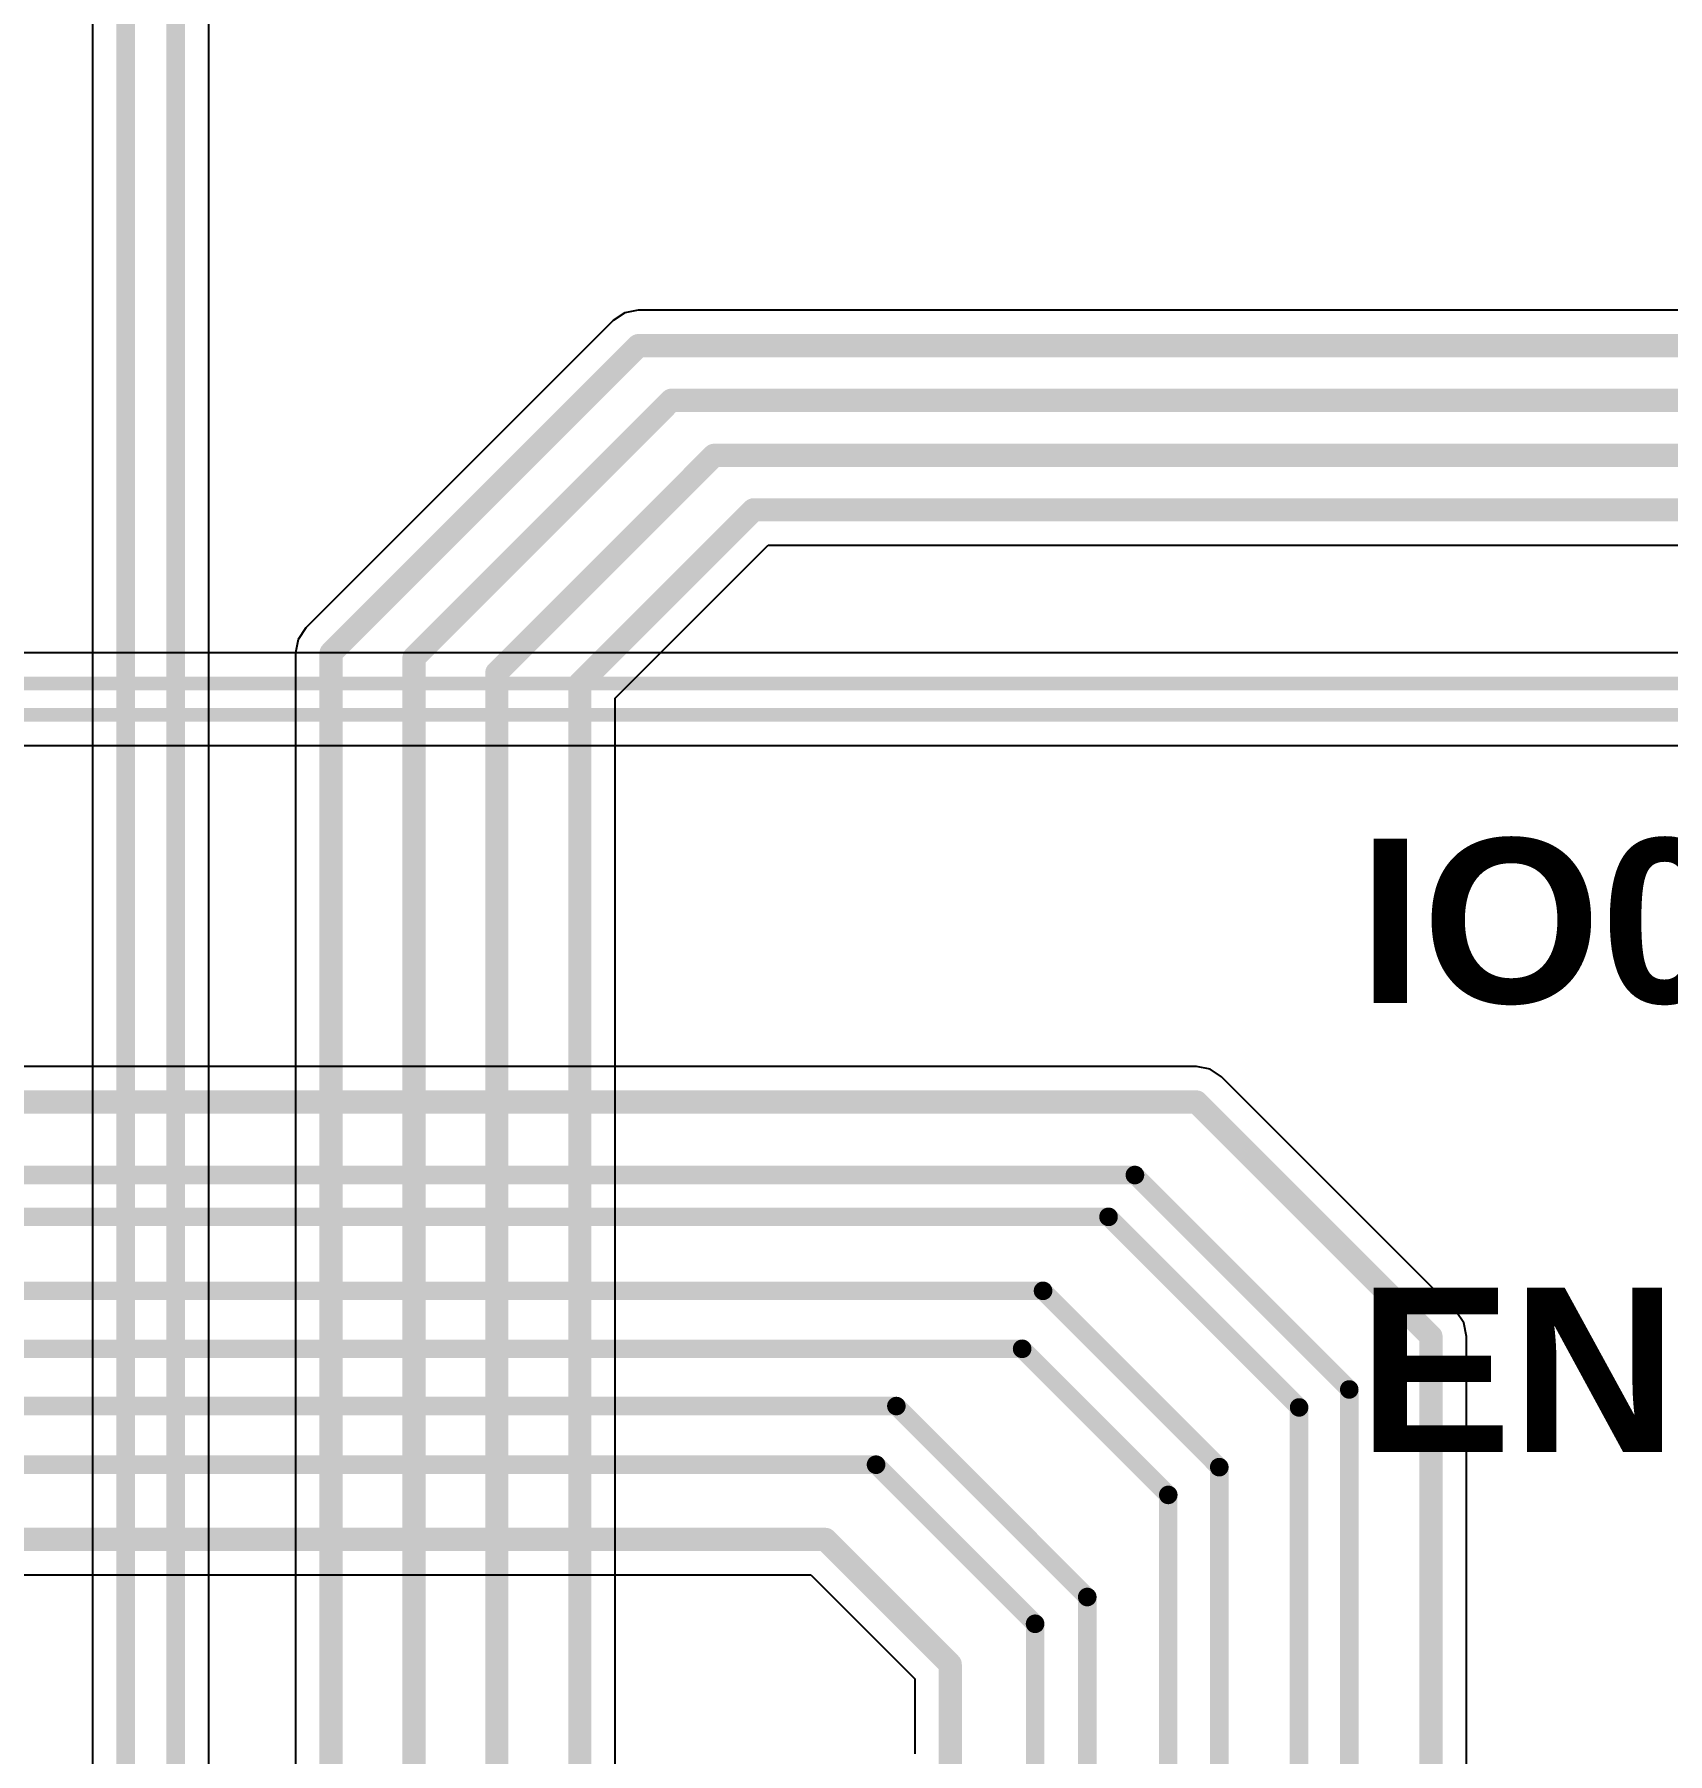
# Model space of a CAD drawing. Header units: inches. Extents: x -11 to 5428, y 0 to 5423.
# Drawn here: x 182.68 to 200.57, y 56.45 to 75.28 of the extents above; entities that cross this region are included whole.
import ezdxf

# ---------------------------------------------------------------- set-up
doc = ezdxf.new("R2010")
doc.units = ezdxf.units.IN
for name, color, linetype in [('Bottom Layer', 5, 'Continuous'), ('Top Layer', 1, 'Continuous'), ('Top Overlay', 2, 'Continuous')]:
    doc.layers.add(name, color=color, linetype=linetype)
doc.styles.add('Arial_Bold', font='', dxfattribs={"height": 0.2})
doc.styles.get('Arial_Bold').set_extended_font_data('Arial', bold=True)

msp = doc.modelspace()

# ---------------------------------------------------------------- linework, layer by layer
at = {"layer": 'Bottom Layer'}
for p, q in [((207.549, 68.506), (172.282, 68.506)), ((172, 67.49), (207.268, 67.49)), ((195.406, 63.976), (175.321, 63.976)), ((195.555, 63.946), (195.406, 63.976)), ((195.681, 63.862), (195.555, 63.946)), ((198.249, 61.294), (195.681, 63.862)), ((198.333, 61.168), (198.249, 61.294)), ((198.363, 61.019), (198.333, 61.168)), ((198.363, 51.89), (198.363, 61.019)), ((152.633, 58.408), (191.182, 58.408)), ((191.182, 58.408), (192.321, 57.269)), ((192.321, 57.269), (192.321, 56.45))]:
    msp.add_line(p, q, dxfattribs=at)
for points in [[(172.143, 68.169, 0.152, 0.152, 0), (207.549, 68.169, 0.152, 0.152, 0)], [(172, 67.826, 0.152, 0.152, 0), (207.407, 67.826, 0.152, 0.152, 0)], [(174.926, 63.587, 0.254, 0.254, 0), (195.406, 63.587, 0.254, 0.254, 0)], [(195.406, 63.587, 0.254, 0.254, 0), (197.974, 61.019, 0.254, 0.254, 0)], [(154.54, 62.787, 0.203, 0.203, 0), (194.732, 62.787, 0.203, 0.203, 0)], [(194.732, 62.787, 0.203, 0.203, 0), (197.08, 60.439, 0.203, 0.203, 0)], [(154.778, 62.329, 0.203, 0.203, 0), (194.443, 62.329, 0.203, 0.203, 0)], [(194.443, 62.329, 0.203, 0.203, 0), (196.53, 60.242, 0.203, 0.203, 0)], [(178.283, 61.519, 0.203, 0.203, 0), (193.726, 61.519, 0.203, 0.203, 0)], [(193.726, 61.519, 0.203, 0.203, 0), (195.656, 59.588, 0.203, 0.203, 0)], [(197.974, 51.729, 0.254, 0.254, 0), (197.974, 61.019, 0.254, 0.254, 0)], [(178.963, 60.884, 0.203, 0.203, 0), (193.497, 60.884, 0.203, 0.203, 0)], [(193.497, 60.884, 0.203, 0.203, 0), (195.097, 59.284, 0.203, 0.203, 0)], [(197.08, 51.257, 0.203, 0.203, 0), (197.08, 60.439, 0.203, 0.203, 0)], [(171.679, 60.257, 0.203, 0.203, 0), (192.119, 60.257, 0.203, 0.203, 0)], [(192.119, 60.257, 0.203, 0.203, 0), (194.21, 58.166, 0.203, 0.203, 0)], [(196.53, 50.965, 0.203, 0.203, 0), (196.53, 60.242, 0.203, 0.203, 0)], [(170.822, 59.615, 0.203, 0.203, 0), (191.897, 59.615, 0.203, 0.203, 0)], [(191.897, 59.615, 0.203, 0.203, 0), (193.639, 57.873, 0.203, 0.203, 0)], [(195.656, 50.96, 0.203, 0.203, 0), (195.656, 59.588, 0.203, 0.203, 0)], [(195.097, 51.123, 0.203, 0.203, 0), (195.097, 59.284, 0.203, 0.203, 0)], [(152.472, 58.797, 0.254, 0.254, 0), (191.343, 58.797, 0.254, 0.254, 0)], [(191.343, 58.797, 0.254, 0.254, 0), (192.71, 57.429, 0.254, 0.254, 0)], [(194.21, 51.335, 0.203, 0.203, 0), (194.21, 58.166, 0.203, 0.203, 0)], [(193.639, 51.552, 0.203, 0.203, 0), (193.639, 57.873, 0.203, 0.203, 0)], [(192.71, 52.236, 0.254, 0.254, 0), (192.71, 57.429, 0.254, 0.254, 0)]]:
    msp.add_lwpolyline(points, format="xyseb", dxfattribs=at)
for points in [[(195.343, 63.587, 0.127, 0.127, 1), (195.47, 63.587, 0.127, 0.127, 1)], [(195.343, 63.587, 0.127, 0.127, 1), (195.47, 63.587, 0.127, 0.127, 1)], [(194.681, 62.787, 0.102, 0.102, 1), (194.783, 62.787, 0.102, 0.102, 1)], [(194.681, 62.787, 0.102, 0.102, 1), (194.783, 62.787, 0.102, 0.102, 1)], [(194.392, 62.329, 0.102, 0.102, 1), (194.494, 62.329, 0.102, 0.102, 1)], [(194.392, 62.329, 0.102, 0.102, 1), (194.494, 62.329, 0.102, 0.102, 1)], [(193.675, 61.519, 0.102, 0.102, 1), (193.777, 61.519, 0.102, 0.102, 1)], [(193.675, 61.519, 0.102, 0.102, 1), (193.777, 61.519, 0.102, 0.102, 1)], [(197.911, 61.019, 0.127, 0.127, 1), (198.038, 61.019, 0.127, 0.127, 1)], [(197.911, 61.019, 0.127, 0.127, 1), (198.038, 61.019, 0.127, 0.127, 1)], [(193.446, 60.884, 0.102, 0.102, 1), (193.548, 60.884, 0.102, 0.102, 1)], [(193.446, 60.884, 0.102, 0.102, 1), (193.548, 60.884, 0.102, 0.102, 1)], [(197.029, 60.439, 0.102, 0.102, 1), (197.13, 60.439, 0.102, 0.102, 1)], [(197.029, 60.439, 0.102, 0.102, 1), (197.13, 60.439, 0.102, 0.102, 1)], [(192.069, 60.257, 0.102, 0.102, 1), (192.17, 60.257, 0.102, 0.102, 1)], [(192.069, 60.257, 0.102, 0.102, 1), (192.17, 60.257, 0.102, 0.102, 1)], [(196.48, 60.242, 0.102, 0.102, 1), (196.581, 60.242, 0.102, 0.102, 1)], [(196.48, 60.242, 0.102, 0.102, 1), (196.581, 60.242, 0.102, 0.102, 1)], [(191.846, 59.615, 0.102, 0.102, 1), (191.948, 59.615, 0.102, 0.102, 1)], [(191.846, 59.615, 0.102, 0.102, 1), (191.948, 59.615, 0.102, 0.102, 1)], [(195.605, 59.588, 0.102, 0.102, 1), (195.707, 59.588, 0.102, 0.102, 1)], [(195.605, 59.588, 0.102, 0.102, 1), (195.707, 59.588, 0.102, 0.102, 1)], [(195.047, 59.284, 0.102, 0.102, 1), (195.148, 59.284, 0.102, 0.102, 1)], [(195.047, 59.284, 0.102, 0.102, 1), (195.148, 59.284, 0.102, 0.102, 1)], [(191.279, 58.797, 0.127, 0.127, 1), (191.406, 58.797, 0.127, 0.127, 1)], [(191.279, 58.797, 0.127, 0.127, 1), (191.406, 58.797, 0.127, 0.127, 1)], [(194.159, 58.166, 0.102, 0.102, 1), (194.261, 58.166, 0.102, 0.102, 1)], [(194.159, 58.166, 0.102, 0.102, 1), (194.261, 58.166, 0.102, 0.102, 1)], [(193.588, 57.873, 0.102, 0.102, 1), (193.69, 57.873, 0.102, 0.102, 1)], [(193.588, 57.873, 0.102, 0.102, 1), (193.69, 57.873, 0.102, 0.102, 1)], [(192.646, 57.429, 0.127, 0.127, 1), (192.773, 57.429, 0.127, 0.127, 1)], [(192.646, 57.429, 0.127, 0.127, 1), (192.773, 57.429, 0.127, 0.127, 1)]]:
    msp.add_lwpolyline(points, format="xyseb", close=True, dxfattribs=at)
at = {"layer": 'Top Layer'}
for p, q in [((183.317, 77.71), (183.317, 55.029)), ((184.589, 55.268), (184.589, 77.345)), ((189.019, 72.144), (185.653, 68.778)), ((189.145, 72.228), (189.019, 72.144)), ((189.293, 72.258), (189.145, 72.228)), ((246.235, 72.258), (189.293, 72.258)), ((189.041, 68.009), (190.715, 69.683)), ((190.715, 69.683), (252.124, 69.683)), ((185.653, 68.778), (185.569, 68.652)), ((185.569, 68.652), (185.54, 68.504)), ((185.54, 68.504), (185.54, 55.386)), ((189.041, 55.386), (189.041, 68.009))]:
    msp.add_line(p, q, dxfattribs=at)
for points in [[(183.679, 55.029, 0.203, 0.203, 0), (183.679, 77.71, 0.203, 0.203, 0)], [(184.226, 55.118, 0.203, 0.203, 0), (184.226, 77.495, 0.203, 0.203, 0)], [(185.928, 68.504, 0.254, 0.254, 0), (189.293, 71.869, 0.254, 0.254, 0)], [(189.293, 71.869, 0.254, 0.254, 0), (251.38, 71.869, 0.254, 0.254, 0)], [(186.836, 68.452, 0.254, 0.254, 0), (189.655, 71.271, 0.254, 0.254, 0)], [(189.655, 71.271, 0.254, 0.254, 0), (251.672, 71.271, 0.254, 0.254, 0)], [(187.744, 68.289, 0.254, 0.254, 0), (190.123, 70.668, 0.254, 0.254, 0)], [(190.123, 70.668, 0.254, 0.254, 0), (251.931, 70.668, 0.254, 0.254, 0)], [(188.653, 68.17, 0.254, 0.254, 0), (190.554, 70.071, 0.254, 0.254, 0)], [(190.554, 70.071, 0.254, 0.254, 0), (252.124, 70.071, 0.254, 0.254, 0)], [(185.928, 54.991, 0.254, 0.254, 0), (185.928, 68.504, 0.254, 0.254, 0)], [(186.836, 54.991, 0.254, 0.254, 0), (186.836, 68.452, 0.254, 0.254, 0)], [(187.744, 54.991, 0.254, 0.254, 0), (187.744, 68.289, 0.254, 0.254, 0)], [(188.653, 54.991, 0.254, 0.254, 0), (188.653, 68.17, 0.254, 0.254, 0)]]:
    msp.add_lwpolyline(points, format="xyseb", dxfattribs=at)
for points in [[(189.23, 71.869, 0.127, 0.127, 1), (189.357, 71.869, 0.127, 0.127, 1)], [(189.23, 71.869, 0.127, 0.127, 1), (189.357, 71.869, 0.127, 0.127, 1)], [(189.592, 71.271, 0.127, 0.127, 1), (189.719, 71.271, 0.127, 0.127, 1)], [(189.592, 71.271, 0.127, 0.127, 1), (189.719, 71.271, 0.127, 0.127, 1)], [(190.059, 70.668, 0.127, 0.127, 1), (190.186, 70.668, 0.127, 0.127, 1)], [(190.059, 70.668, 0.127, 0.127, 1), (190.186, 70.668, 0.127, 0.127, 1)], [(190.491, 70.071, 0.127, 0.127, 1), (190.618, 70.071, 0.127, 0.127, 1)], [(190.491, 70.071, 0.127, 0.127, 1), (190.618, 70.071, 0.127, 0.127, 1)], [(185.865, 68.504, 0.127, 0.127, 1), (185.992, 68.504, 0.127, 0.127, 1)], [(185.865, 68.504, 0.127, 0.127, 1), (185.992, 68.504, 0.127, 0.127, 1)], [(186.773, 68.452, 0.127, 0.127, 1), (186.9, 68.452, 0.127, 0.127, 1)], [(186.773, 68.452, 0.127, 0.127, 1), (186.9, 68.452, 0.127, 0.127, 1)], [(187.681, 68.289, 0.127, 0.127, 1), (187.808, 68.289, 0.127, 0.127, 1)], [(187.681, 68.289, 0.127, 0.127, 1), (187.808, 68.289, 0.127, 0.127, 1)], [(188.589, 68.17, 0.127, 0.127, 1), (188.716, 68.17, 0.127, 0.127, 1)], [(188.589, 68.17, 0.127, 0.127, 1), (188.716, 68.17, 0.127, 0.127, 1)]]:
    msp.add_lwpolyline(points, format="xyseb", close=True, dxfattribs=at)

# ---------------------------------------------------------------- texts
at = {"layer": 'Top Overlay', "style": 'Arial_Bold'}
for s, p in [('IO0', (197.18, 64.671)), ('EN', (197.18, 59.754))]:
    msp.add_text(s, height=1.8, dxfattribs=at).set_placement(p)

doc.saveas('drawing.dxf')
